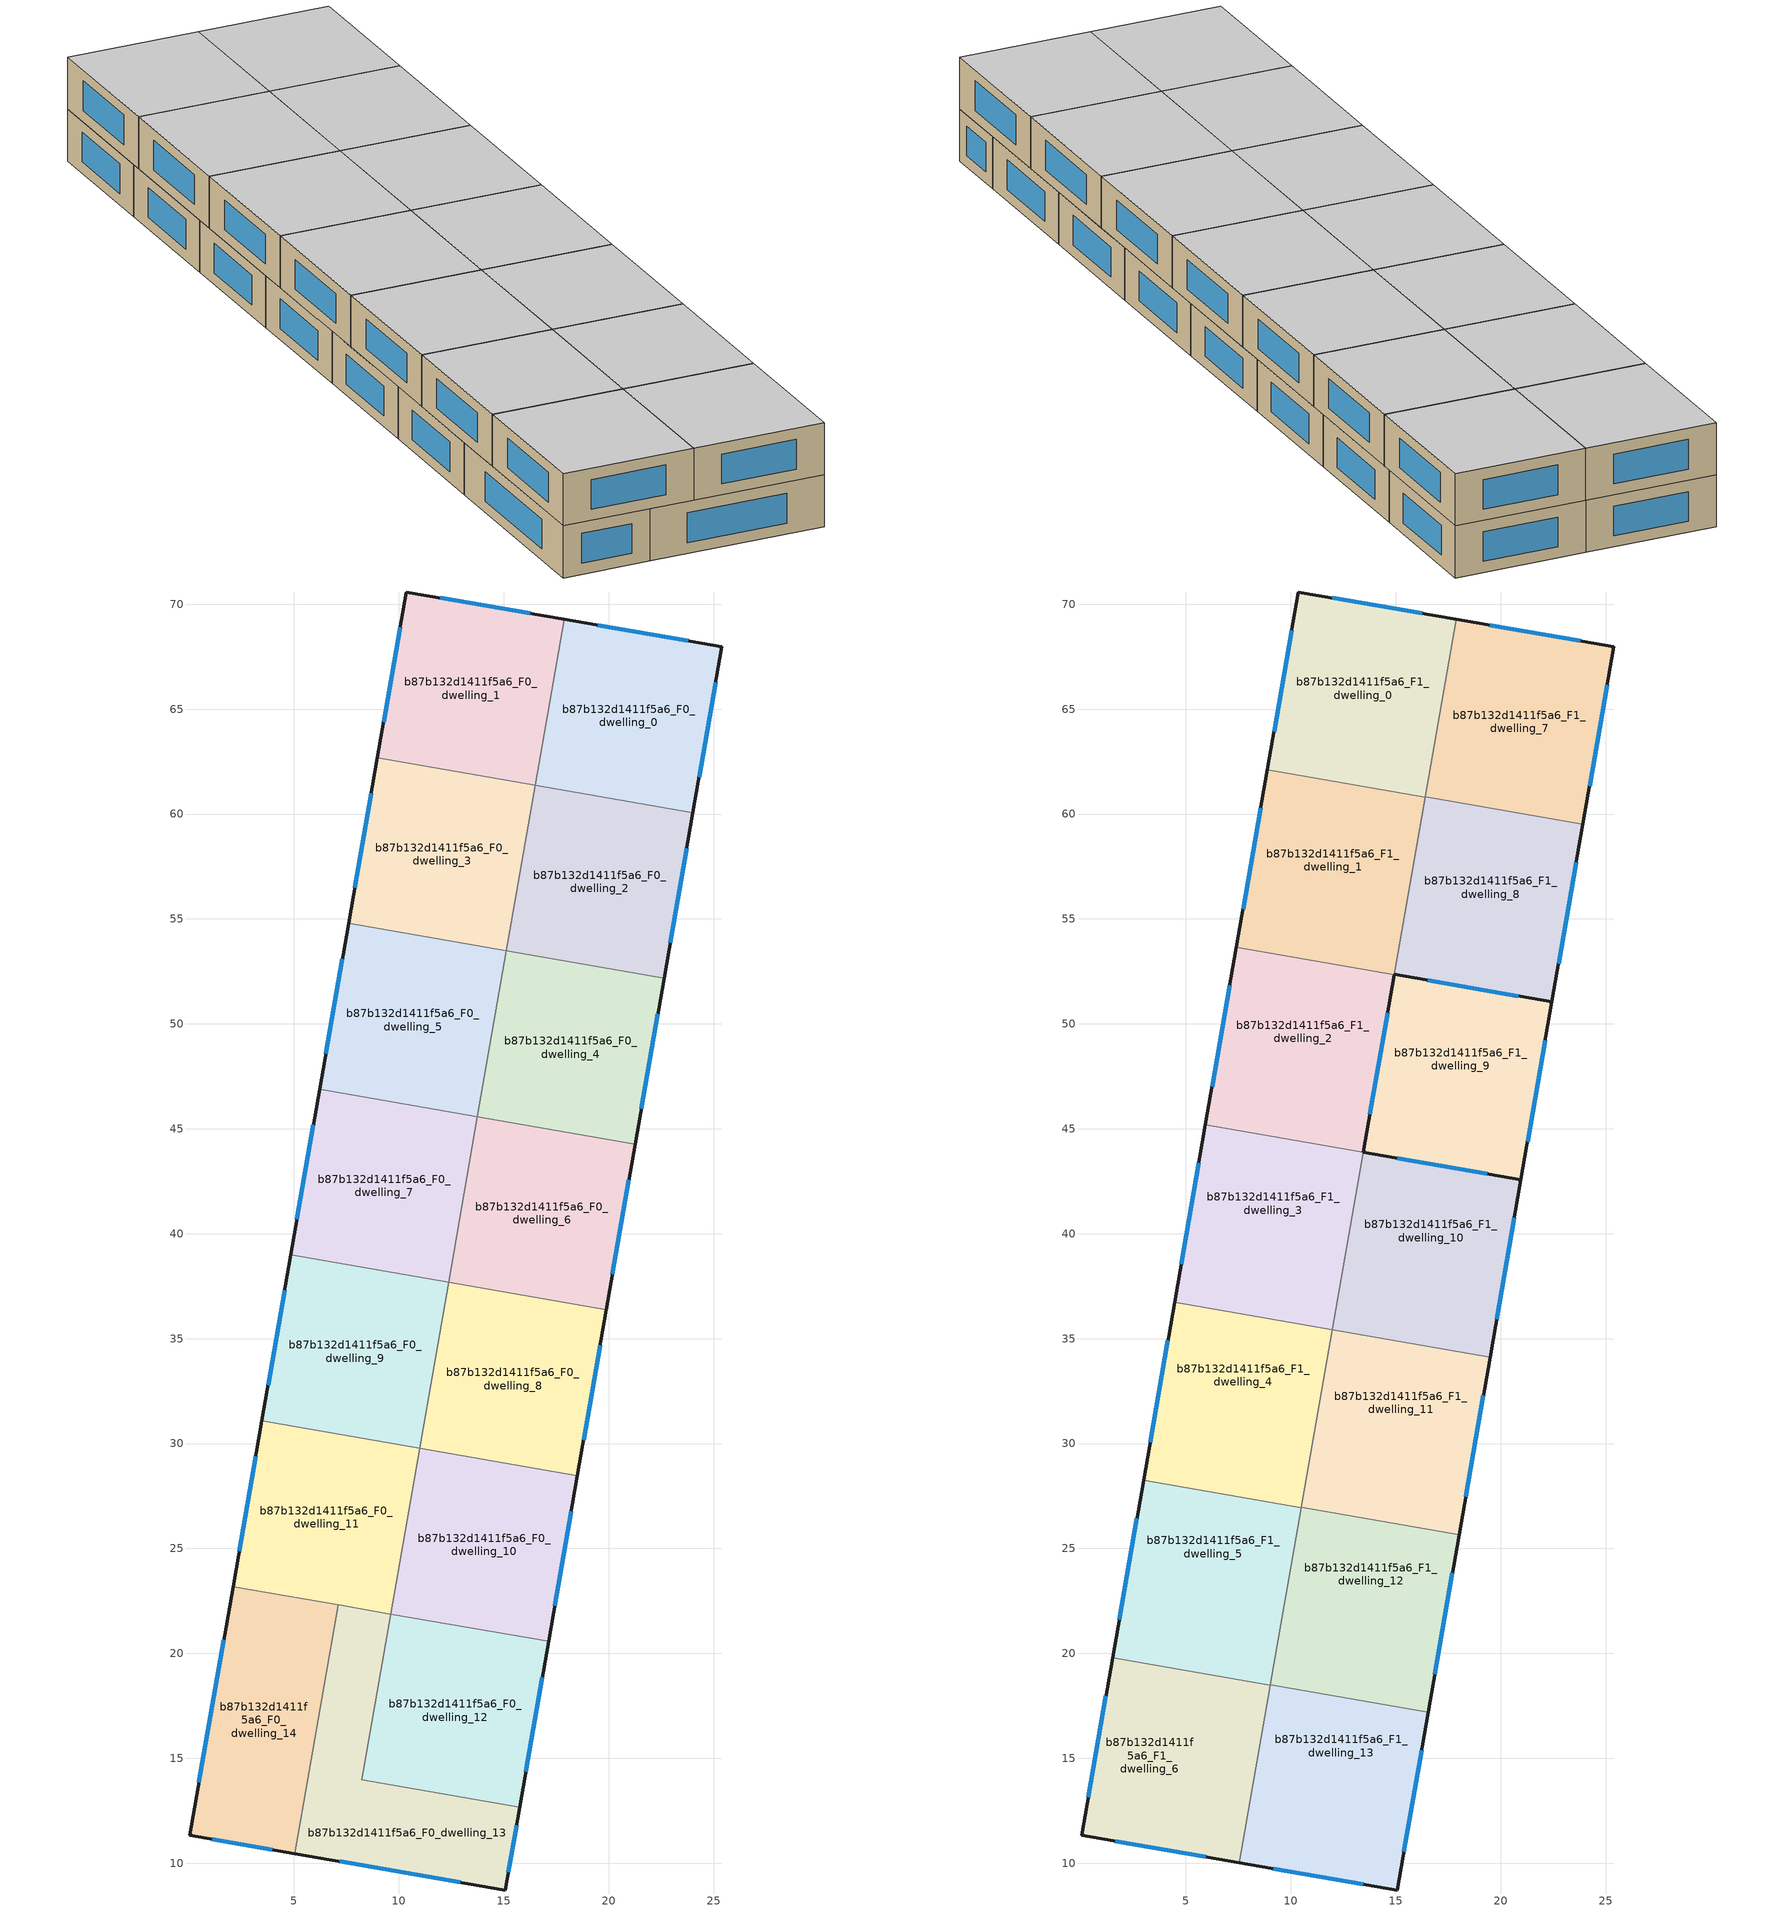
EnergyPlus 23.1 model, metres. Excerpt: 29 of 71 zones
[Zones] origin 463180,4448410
b87b132d1411f5a6_F0_dwelling_0
 floor ground (EU_floor_Construction): 25.39,67.98 24.01,60.07 16.5,61.38 17.88,69.28 z0
 wall outside (EU_wall_Construction): 24.01,60.07 25.39,67.98 17.88,69.28 z0:3
 wall to b87b132d1411f5a6_F0_dwelling_1 (EU_wall_Construction): 17.88,69.28 16.5,61.38 z0:3
 wall to b87b132d1411f5a6_F0_dwelling_2 (EU_wall_Construction): 16.5,61.38 24.01,60.07 z0:3
 window (EU_Window_Construction): 23.78,68.26 19.49,69 / 24.31,61.76 25.1,66.28 z0.64:2.36
 ceiling adiabatic (EU_roof_Construction): 24.01,60.07 25.39,67.98 17.88,69.28 16.5,61.38 z3
b87b132d1411f5a6_F0_dwelling_1
 floor ground (EU_floor_Construction): 17.88,69.28 16.5,61.38 8.98,62.69 10.35,70.58 z0
 wall outside (EU_wall_Construction): 17.88,69.28 10.35,70.58 8.98,62.69 z0:3
 wall to b87b132d1411f5a6_F0_dwelling_3 (EU_wall_Construction): 8.98,62.69 16.5,61.38 z0:3
 window (EU_Window_Construction): 16.27,69.56 11.97,70.3 / 10.06,68.89 9.27,64.38 z0.64:2.36
b87b132d1411f5a6_F0_dwelling_10
 floor ground (EU_floor_Construction): 18.51,28.47 17.13,20.57 9.61,21.88 10.99,29.78 z0
 wall outside (EU_wall_Construction): 17.13,20.57 18.51,28.47 z0:3
 wall to b87b132d1411f5a6_F0_dwelling_12 (EU_wall_Construction): 9.61,21.88 17.13,20.57 z0:3
 wall to b87b132d1411f5a6_F0_dwelling_11 (EU_wall_Construction): 10.99,29.78 9.61,21.88 z0:3
 wall to b87b132d1411f5a6_F0_dwelling_8 (EU_wall_Construction): 18.51,28.47 10.99,29.78 z0:3
 window (EU_Window_Construction): 17.43,22.26 18.21,26.77 z0.64:2.36
b87b132d1411f5a6_F0_dwelling_11
 floor ground (EU_floor_Construction): 10.99,29.78 9.61,21.88 2.09,23.19 3.47,31.09 z0
 wall outside (EU_wall_Construction): 3.47,31.09 2.09,23.19 z0:3
 wall to b87b132d1411f5a6_F0_dwelling_9 (EU_wall_Construction): 10.99,29.78 3.47,31.09 z0:3
 wall to b87b132d1411f5a6_F0_dwelling_14 (EU_wall_Construction): 2.09,23.19 7.11,22.31 z0:3
 wall to b87b132d1411f5a6_F0_dwelling_13 (EU_wall_Construction): 7.11,22.31 9.61,21.88 z0:3
 window (EU_Window_Construction): 3.18,29.39 2.39,24.88 z0.64:2.36
b87b132d1411f5a6_F0_dwelling_12
 floor ground (EU_floor_Construction): 17.13,20.57 15.75,12.67 8.24,13.97 9.61,21.88 z0
 wall outside (EU_wall_Construction): 15.75,12.67 17.13,20.57 z0:3
 wall to b87b132d1411f5a6_F0_dwelling_13 (EU_wall_Construction): 9.61,21.88 8.24,13.97 15.75,12.67 z0:3
 window (EU_Window_Construction): 16.05,14.36 16.84,18.87 z0.64:2.36
b87b132d1411f5a6_F0_dwelling_13
 floor ground (EU_floor_Construction): 9.61,21.88 8.24,13.97 15.75,12.67 15.07,8.72 5.04,10.46 7.1,22.31 z0
 wall outside (EU_wall_Construction): 5.04,10.46 15.07,8.72 15.75,12.67 z0:3
 wall to b87b132d1411f5a6_F0_dwelling_14 (EU_wall_Construction): 7.1,22.31 5.04,10.46 z0:3
 window (EU_Window_Construction): 15.21,9.57 15.61,11.82 / 7.19,10.09 12.92,9.09 z0.64:2.36
b87b132d1411f5a6_F0_dwelling_14
 floor ground (EU_floor_Construction): 7.1,22.31 5.04,10.46 0.03,11.33 2.09,23.19 z0
 wall outside (EU_wall_Construction): 2.09,23.19 0.03,11.33 5.04,10.46 z0:3
 window (EU_Window_Construction): 1.1,11.14 3.97,10.64 / 1.65,20.65 0.47,13.87 z0.64:2.36
b87b132d1411f5a6_F0_dwelling_2
 floor ground (EU_floor_Construction): 24.01,60.07 22.64,52.17 15.12,53.48 16.5,61.38 z0
 wall outside (EU_wall_Construction): 22.64,52.17 24.01,60.07 z0:3
 wall to b87b132d1411f5a6_F0_dwelling_4 (EU_wall_Construction): 15.12,53.48 22.64,52.17 z0:3
 wall to b87b132d1411f5a6_F0_dwelling_3 (EU_wall_Construction): 16.5,61.38 15.12,53.48 z0:3
 window (EU_Window_Construction): 22.93,53.86 23.72,58.38 z0.64:2.36
 ceiling adiabatic (EU_roof_Construction): 22.64,52.17 24.01,60.07 16.5,61.38 15.12,53.48 z3
b87b132d1411f5a6_F0_dwelling_3
 floor ground (EU_floor_Construction): 16.5,61.38 15.12,53.48 7.6,54.79 8.98,62.69 z0
 wall outside (EU_wall_Construction): 8.98,62.69 7.6,54.79 z0:3
 wall to b87b132d1411f5a6_F0_dwelling_5 (EU_wall_Construction): 7.6,54.79 15.12,53.48 z0:3
 window (EU_Window_Construction): 8.68,61 7.9,56.48 z0.64:2.36
 ceiling adiabatic (EU_roof_Construction): 15.12,53.48 16.5,61.38 8.98,62.69 7.6,54.79 z3
b87b132d1411f5a6_F0_dwelling_4
 floor ground (EU_floor_Construction): 22.64,52.17 21.26,44.27 13.74,45.58 15.12,53.48 z0
 wall outside (EU_wall_Construction): 21.26,44.27 22.64,52.17 z0:3
 wall to b87b132d1411f5a6_F0_dwelling_6 (EU_wall_Construction): 13.74,45.58 21.26,44.27 z0:3
 wall to b87b132d1411f5a6_F0_dwelling_5 (EU_wall_Construction): 15.12,53.48 13.74,45.58 z0:3
 window (EU_Window_Construction): 21.56,45.96 22.34,50.48 z0.64:2.36
b87b132d1411f5a6_F0_dwelling_5
 floor ground (EU_floor_Construction): 15.12,53.48 13.74,45.58 6.22,46.89 7.6,54.79 z0
 wall outside (EU_wall_Construction): 7.6,54.79 6.22,46.89 z0:3
 wall to b87b132d1411f5a6_F0_dwelling_7 (EU_wall_Construction): 6.22,46.89 13.74,45.58 z0:3
 window (EU_Window_Construction): 7.31,53.1 6.52,48.58 z0.64:2.36
b87b132d1411f5a6_F0_dwelling_6
 floor ground (EU_floor_Construction): 21.26,44.27 19.88,36.37 12.37,37.68 13.74,45.58 z0
 wall outside (EU_wall_Construction): 19.88,36.37 21.26,44.27 z0:3
 wall to b87b132d1411f5a6_F0_dwelling_8 (EU_wall_Construction): 12.37,37.68 19.88,36.37 z0:3
 wall to b87b132d1411f5a6_F0_dwelling_7 (EU_wall_Construction): 13.74,45.58 12.37,37.68 z0:3
 window (EU_Window_Construction): 20.18,38.06 20.97,42.58 z0.64:2.36
b87b132d1411f5a6_F0_dwelling_7
 floor ground (EU_floor_Construction): 13.74,45.58 12.37,37.68 4.85,38.99 6.22,46.89 z0
 wall outside (EU_wall_Construction): 6.22,46.89 4.85,38.99 z0:3
 wall to b87b132d1411f5a6_F0_dwelling_9 (EU_wall_Construction): 4.85,38.99 12.37,37.68 z0:3
 window (EU_Window_Construction): 5.93,45.2 5.14,40.68 z0.64:2.36
b87b132d1411f5a6_F0_dwelling_8
 floor ground (EU_floor_Construction): 19.88,36.37 18.51,28.47 10.99,29.78 12.37,37.68 z0
 wall outside (EU_wall_Construction): 18.51,28.47 19.88,36.37 z0:3
 wall to b87b132d1411f5a6_F0_dwelling_9 (EU_wall_Construction): 12.37,37.68 10.99,29.78 z0:3
 window (EU_Window_Construction): 18.8,30.16 19.59,34.67 z0.64:2.36
 ceiling adiabatic (EU_roof_Construction): 18.51,28.47 19.49,34.11 11.97,35.42 10.99,29.78 z3
b87b132d1411f5a6_F0_dwelling_9
 floor ground (EU_floor_Construction): 12.37,37.68 10.99,29.78 3.47,31.09 4.85,38.99 z0
 wall outside (EU_wall_Construction): 4.85,38.99 3.47,31.09 z0:3
 window (EU_Window_Construction): 4.55,37.29 3.77,32.78 z0.64:2.36
b87b132d1411f5a6_F1_dwelling_0
 floor to b87b132d1411f5a6_F0_dwelling_1 (EU_floor_Construction): 17.87,69.28 16.5,61.38 8.98,62.69 10.35,70.58 z3
 floor adiabatic (EU_floor_Construction): 16.5,61.38 16.4,60.81 8.88,62.12 8.98,62.69 z3
 wall outside (EU_wall_Construction): 17.87,69.28 10.35,70.58 8.88,62.12 z3:6
 wall to b87b132d1411f5a6_F1_dwelling_1 (EU_wall_Construction): 8.88,62.12 16.4,60.81 14.92,52.36 z3:6
 wall to b87b132d1411f5a6_F1_dwelling_8 (EU_wall_Construction): 14.92,52.36 16.4,60.82 z3:6
 wall to b87b132d1411f5a6_F1_dwelling_7 (EU_wall_Construction): 16.4,60.82 17.87,69.28 z3:6
 window (EU_Window_Construction): 10.04,68.77 9.2,63.93 / 16.26,69.56 11.96,70.3 z3.64:5.36
 ceiling to b87b132d1411f5a6_F2_dwelling_0 (EU_floor_Construction): 16.4,60.81 17.87,69.28 10.35,70.58 8.88,62.12 z6
b87b132d1411f5a6_F1_dwelling_1
 floor adiabatic (EU_floor_Construction): 16.4,60.81 15.12,53.48 7.6,54.79 8.88,62.12 z3
 floor to b87b132d1411f5a6_F0_dwelling_5 (EU_floor_Construction): 15.12,53.48 14.92,52.35 7.4,53.66 7.6,54.79 z3
 wall outside (EU_wall_Construction): 8.88,62.12 7.4,53.66 z3:6
 wall to b87b132d1411f5a6_F1_dwelling_2 (EU_wall_Construction): 7.4,53.66 14.92,52.35 z3:6
 window (EU_Window_Construction): 8.56,60.31 7.72,55.47 z3.64:5.36
 ceiling to b87b132d1411f5a6_F2_dwelling_1 (EU_floor_Construction): 14.92,52.35 16.4,60.81 8.88,62.12 7.4,53.66 z6
b87b132d1411f5a6_F1_dwelling_10
 floor to b87b132d1411f5a6_F0_dwelling_6 (EU_floor_Construction): 20.97,42.58 19.88,36.37 12.37,37.68 13.45,43.89 z3
 floor to b87b132d1411f5a6_F0_dwelling_8 (EU_floor_Construction): 19.88,36.37 19.49,34.11 11.97,35.42 12.37,37.68 z3
 wall outside (EU_wall_Construction): 19.49,34.11 20.97,42.58 13.45,43.89 z3:6
 wall to b87b132d1411f5a6_F1_dwelling_11 (EU_wall_Construction): 11.97,35.42 19.49,34.11 z3:6
 wall to b87b132d1411f5a6_F1_dwelling_9 (EU_wall_Construction): 13.45,43.89 11.97,35.42 z3:6
 window (EU_Window_Construction): 19.36,42.86 15.06,43.61 / 19.81,35.93 20.65,40.77 z3.64:5.36
 ceiling to b87b132d1411f5a6_F2_dwelling_10 (EU_floor_Construction): 19.49,34.11 20.97,42.58 13.45,43.89 11.97,35.42 z6
b87b132d1411f5a6_F1_dwelling_11
 floor adiabatic (EU_floor_Construction): 19.49,34.11 18.51,28.47 10.99,29.78 11.97,35.42 z3
 floor to b87b132d1411f5a6_F0_dwelling_10 (EU_floor_Construction): 18.51,28.47 18.02,25.65 10.5,26.96 10.99,29.78 z3
 wall outside (EU_wall_Construction): 18.02,25.65 19.49,34.11 z3:6
 wall to b87b132d1411f5a6_F1_dwelling_12 (EU_wall_Construction): 10.5,26.96 18.02,25.65 z3:6
 wall to b87b132d1411f5a6_F1_dwelling_4 (EU_wall_Construction): 11.97,35.41 10.5,26.96 z3:6
 window (EU_Window_Construction): 18.33,27.46 19.18,32.3 z3.64:5.36
 ceiling to b87b132d1411f5a6_F2_dwelling_11 (EU_floor_Construction): 18.02,25.65 19.49,34.11 11.97,35.42 10.5,26.96 z6
b87b132d1411f5a6_F1_dwelling_12
 floor to b87b132d1411f5a6_F0_dwelling_10 (EU_floor_Construction): 18.02,25.65 17.13,20.57 9.61,21.88 10.5,26.96 z3
 floor to b87b132d1411f5a6_F0_dwelling_12 (EU_floor_Construction): 17.13,20.57 16.54,17.18 9.02,18.49 9.61,21.88 z3
 wall outside (EU_wall_Construction): 16.54,17.18 18.02,25.65 z3:6
 wall to b87b132d1411f5a6_F1_dwelling_13 (EU_wall_Construction): 9.02,18.49 16.54,17.18 z3:6
 wall to b87b132d1411f5a6_F1_dwelling_5 (EU_wall_Construction): 10.5,26.95 9.02,18.49 z3:6
 window (EU_Window_Construction): 16.86,19 17.7,23.84 z3.64:5.36
 ceiling to b87b132d1411f5a6_F2_dwelling_12 (EU_floor_Construction): 16.54,17.18 18.02,25.65 10.5,26.96 9.02,18.49 z6
b87b132d1411f5a6_F1_dwelling_13
 floor to b87b132d1411f5a6_F0_dwelling_12 (EU_floor_Construction): 16.54,17.18 15.75,12.67 8.24,13.97 9.02,18.49 z3
 floor to b87b132d1411f5a6_F0_dwelling_13 (EU_floor_Construction): 15.75,12.67 15.07,8.72 7.55,10.03 8.24,13.97 z3
 wall outside (EU_wall_Construction): 7.55,10.03 15.07,8.72 16.54,17.18 z3:6
 wall to b87b132d1411f5a6_F1_dwelling_6 (EU_wall_Construction): 9.02,18.48 7.55,10.03 z3:6
 window (EU_Window_Construction): 15.38,10.54 16.23,15.37 / 9.16,9.75 13.46,9 z3.64:5.36
 ceiling to b87b132d1411f5a6_F2_dwelling_13 (EU_floor_Construction): 15.07,8.72 16.54,17.18 9.02,18.49 7.55,10.03 z6
b87b132d1411f5a6_F1_dwelling_2
 floor to b87b132d1411f5a6_F0_dwelling_5 (EU_floor_Construction): 14.92,52.35 13.74,45.58 6.22,46.89 7.4,53.66 z3
 floor to b87b132d1411f5a6_F0_dwelling_7 (EU_floor_Construction): 13.74,45.58 13.45,43.88 5.93,45.19 6.22,46.89 z3
 wall outside (EU_wall_Construction): 7.4,53.66 5.93,45.19 / 13.45,43.89 14.92,52.35 z3:6
 wall to b87b132d1411f5a6_F1_dwelling_3 (EU_wall_Construction): 5.93,45.19 13.45,43.88 z3:6
 window (EU_Window_Construction): 7.09,51.84 6.24,47 / 13.76,45.7 14.61,50.53 z3.64:5.36
 ceiling to b87b132d1411f5a6_F2_dwelling_2 (EU_floor_Construction): 13.45,43.88 14.92,52.35 7.4,53.66 5.93,45.19 z6
b87b132d1411f5a6_F1_dwelling_3
 floor to b87b132d1411f5a6_F0_dwelling_7 (EU_floor_Construction): 13.45,43.88 12.37,37.68 4.85,38.99 5.93,45.19 z3
 floor to b87b132d1411f5a6_F0_dwelling_9 (EU_floor_Construction): 12.37,37.68 11.97,35.42 4.45,36.72 4.85,38.99 z3
 wall outside (EU_wall_Construction): 5.93,45.19 4.45,36.72 z3:6
 wall to b87b132d1411f5a6_F1_dwelling_4 (EU_wall_Construction): 4.45,36.72 11.97,35.42 z3:6
 wall to b87b132d1411f5a6_F1_dwelling_9 (EU_wall_Construction): 11.97,35.42 13.45,43.88 z3:6
 window (EU_Window_Construction): 5.61,43.38 4.77,38.54 z3.64:5.36
 ceiling to b87b132d1411f5a6_F2_dwelling_3 (EU_floor_Construction): 11.97,35.42 13.45,43.88 5.93,45.19 4.45,36.72 z6
b87b132d1411f5a6_F1_dwelling_4
 floor to b87b132d1411f5a6_F0_dwelling_9 (EU_floor_Construction): 11.97,35.42 10.99,29.78 3.47,31.09 4.45,36.72 z3
 floor to b87b132d1411f5a6_F0_dwelling_11 (EU_floor_Construction): 10.99,29.78 10.5,26.95 2.98,28.26 3.47,31.09 z3
 wall outside (EU_wall_Construction): 4.45,36.72 2.98,28.26 z3:6
 wall to b87b132d1411f5a6_F1_dwelling_5 (EU_wall_Construction): 2.98,28.26 10.5,26.95 z3:6
 window (EU_Window_Construction): 4.14,34.91 3.29,30.07 z3.64:5.36
 ceiling to b87b132d1411f5a6_F2_dwelling_4 (EU_floor_Construction): 10.5,26.95 11.97,35.42 4.45,36.72 2.98,28.26 z6
b87b132d1411f5a6_F1_dwelling_5
 floor to b87b132d1411f5a6_F0_dwelling_11 (EU_floor_Construction): 10.5,26.95 9.61,21.88 2.09,23.19 2.98,28.26 z3
 floor to b87b132d1411f5a6_F0_dwelling_13 (EU_floor_Construction): 9.61,21.88 9.02,18.49 6.51,18.92 7.1,22.31 z3
 floor to b87b132d1411f5a6_F0_dwelling_14 (EU_floor_Construction): 7.1,22.31 6.51,18.92 1.5,19.79 2.09,23.19 z3
 wall outside (EU_wall_Construction): 2.98,28.26 1.5,19.79 z3:6
 wall to b87b132d1411f5a6_F1_dwelling_6 (EU_wall_Construction): 1.5,19.79 9.02,18.49 z3:6
 window (EU_Window_Construction): 2.66,26.45 1.82,21.61 z3.64:5.36
 ceiling to b87b132d1411f5a6_F2_dwelling_5 (EU_floor_Construction): 9.02,18.49 10.5,26.95 2.98,28.26 1.5,19.79 z6
b87b132d1411f5a6_F1_dwelling_6
 floor to b87b132d1411f5a6_F0_dwelling_13 (EU_floor_Construction): 9.02,18.49 7.55,10.03 5.04,10.46 6.51,18.92 z3
 floor to b87b132d1411f5a6_F0_dwelling_14 (EU_floor_Construction): 6.51,18.92 5.04,10.46 0.03,11.33 1.5,19.79 z3
 wall outside (EU_wall_Construction): 1.5,19.79 0.03,11.33 7.55,10.03 z3:6
 window (EU_Window_Construction): 1.64,11.05 5.94,10.3 / 1.19,17.98 0.34,13.14 z3.64:5.36
 ceiling to b87b132d1411f5a6_F2_dwelling_6 (EU_floor_Construction): 7.55,10.03 9.02,18.49 1.5,19.79 0.03,11.33 z6
b87b132d1411f5a6_F1_dwelling_7
 floor adiabatic (EU_floor_Construction): 25.39,67.98 23.92,59.51 16.4,60.82 17.87,69.28 z3
 wall outside (EU_wall_Construction): 23.92,59.51 25.39,67.98 17.87,69.28 z3:6
 wall to b87b132d1411f5a6_F1_dwelling_8 (EU_wall_Construction): 16.4,60.82 23.92,59.51 z3:6
 window (EU_Window_Construction): 23.78,68.26 19.48,69 / 24.23,61.32 25.08,66.17 z3.64:5.36
 ceiling to b87b132d1411f5a6_F2_dwelling_7 (EU_floor_Construction): 23.92,59.51 25.39,67.98 17.87,69.28 16.4,60.82 z6
b87b132d1411f5a6_F1_dwelling_8
 floor to b87b132d1411f5a6_F0_dwelling_4 (EU_floor_Construction): 22.64,52.17 22.44,51.04 14.92,52.35 15.12,53.48 z3
 floor adiabatic (EU_floor_Construction): 23.92,59.51 22.64,52.17 15.12,53.48 16.4,60.82 z3
 wall outside (EU_wall_Construction): 14.92,52.36 22.44,51.04 23.92,59.51 z3:6
 window (EU_Window_Construction): 22.76,52.86 23.6,57.7 / 16.53,52.07 20.83,51.33 z3.64:5.36
 ceiling to b87b132d1411f5a6_F2_dwelling_8 (EU_floor_Construction): 22.44,51.04 23.92,59.51 16.4,60.82 14.92,52.36 z6
b87b132d1411f5a6_F1_dwelling_9
 floor to b87b132d1411f5a6_F0_dwelling_4 (EU_floor_Construction): 22.44,51.04 21.26,44.27 13.74,45.58 14.92,52.35 z3
 floor to b87b132d1411f5a6_F0_dwelling_6 (EU_floor_Construction): 21.26,44.27 20.97,42.58 13.45,43.89 13.74,45.58 z3
 wall outside (EU_wall_Construction): 14.92,52.35 13.45,43.89 20.97,42.58 22.44,51.04 14.92,52.36 z3:6
 window (EU_Window_Construction): 15.06,43.61 19.36,42.86 / 21.28,44.39 22.13,49.23 / 20.83,51.33 16.53,52.07 / 14.61,50.53 13.76,45.7 z3.64:5.36
 ceiling to b87b132d1411f5a6_F2_dwelling_9 (EU_floor_Construction): 20.97,42.58 22.44,51.04 14.92,52.35 13.45,43.89 z6
[Building]
EU S2 Campaign: North Axis=0; Terrain=City; Solar Distribution=FullExterior
[Site:Location]
Yerevan-Zvartnots.Intl.AP: Latitude=40.15; Longitude=44.383; Time Zone=4; Elevation=854
[SizingPeriod:WeatherFileDays]
AnnualSizingPeriod: Begin Month=1; Begin Day of Month=1; End Month=12; End Day of Month=31; Day of Week for Start Day=Monday; Use Weather File Daylight Saving Period=No; Use Weather File Rain and Snow Indicators=No
[MATERIAL]
EU_InternalMass_Material: Roughness=MediumRough; Thickness=0.1; Conductivity=1; Density=1800; Specific Heat=900; Thermal Absorptance=0.9; Solar Absorptance=0.7; Visible Absorptance=0.7
[MATERIAL:NOMASS] Roughness=MediumRough; Thermal Absorptance=0.9; Solar Absorptance=0.7; Visible Absorptance=0.7
Name | Thermal Resistance
EU_wall_NoMass | 1.05043
EU_roof_NoMass | 1.45357
EU_floor_NoMass | 0.478065
[WINDOWMATERIAL:SIMPLEGLAZINGSYSTEM]
EU_Window_SimpleGlazing: UFactor=2.5566; Solar Heat Gain Coefficient=0.75; Visible Transmittance=0.75
[CONSTRUCTION]
EU_wall_Construction: EU_wall_NoMass
EU_roof_Construction: EU_roof_NoMass
EU_floor_Construction: EU_floor_NoMass
EU_Window_Construction: EU_Window_SimpleGlazing
EU_InternalMass_Construction: EU_InternalMass_Material
[ZONE] Type=1; Multiplier=1; Ceiling Height=autocalculate; Floor Area=autocalculate; Part of Total Floor Area=Yes
Name | Volume
b87b132d1411f5a6_F0_dwelling_0 | 183.59
b87b132d1411f5a6_F1_dwelling_0 | 196.709
b87b132d1411f5a6_F0_dwelling_1 | 183.586
b87b132d1411f5a6_F1_dwelling_1 | 196.729
b87b132d1411f5a6_F0_dwelling_10 | 183.575
b87b132d1411f5a6_F1_dwelling_10 | 196.697
b87b132d1411f5a6_F0_dwelling_11 | 183.598
b87b132d1411f5a6_F1_dwelling_11 | 196.687
b87b132d1411f5a6_F0_dwelling_12; b87b132d1411f5a6_F0_dwelling_3; b87b132d1411f5a6_F0_dwelling_5 | 183.611
b87b132d1411f5a6_F1_dwelling_12; b87b132d1411f5a6_F1_dwelling_8 | 196.691
b87b132d1411f5a6_F0_dwelling_13 | 183.592
b87b132d1411f5a6_F1_dwelling_13 | 196.699
b87b132d1411f5a6_F0_dwelling_14 | 183.618
b87b132d1411f5a6_F0_dwelling_2 | 183.587
b87b132d1411f5a6_F1_dwelling_2; b87b132d1411f5a6_F1_dwelling_4; b87b132d1411f5a6_F1_dwelling_5 | 196.716
b87b132d1411f5a6_F1_dwelling_3 | 196.739
b87b132d1411f5a6_F0_dwelling_4; b87b132d1411f5a6_F0_dwelling_8 | 183.597
b87b132d1411f5a6_F0_dwelling_6; b87b132d1411f5a6_F0_dwelling_7 | 183.61
b87b132d1411f5a6_F1_dwelling_6 | 196.701
b87b132d1411f5a6_F1_dwelling_7 | 196.698
b87b132d1411f5a6_F0_dwelling_9 | 183.621
b87b132d1411f5a6_F1_dwelling_9 | 196.708
[INTERNALMASS] Construction=EU_InternalMass_Construction
Name | Zone or ZoneList | Surface Area
b87b132d1411f5a6_F0_dwelling_0_EU_InternalMass | b87b132d1411f5a6_F0_dwelling_0 | 61.1951
b87b132d1411f5a6_F0_dwelling_1_EU_InternalMass | b87b132d1411f5a6_F0_dwelling_1 | 61.1963
b87b132d1411f5a6_F0_dwelling_2_EU_InternalMass | b87b132d1411f5a6_F0_dwelling_2 | 61.1973
b87b132d1411f5a6_F0_dwelling_3_EU_InternalMass | b87b132d1411f5a6_F0_dwelling_3 | 61.2059
b87b132d1411f5a6_F0_dwelling_4_EU_InternalMass | b87b132d1411f5a6_F0_dwelling_4 | 61.1986
b87b132d1411f5a6_F0_dwelling_5_EU_InternalMass | b87b132d1411f5a6_F0_dwelling_5 | 61.2059
b87b132d1411f5a6_F0_dwelling_6_EU_InternalMass | b87b132d1411f5a6_F0_dwelling_6 | 61.2013
b87b132d1411f5a6_F0_dwelling_7_EU_InternalMass | b87b132d1411f5a6_F0_dwelling_7 | 61.202
b87b132d1411f5a6_F0_dwelling_8_EU_InternalMass | b87b132d1411f5a6_F0_dwelling_8 | 61.2006
b87b132d1411f5a6_F0_dwelling_9_EU_InternalMass | b87b132d1411f5a6_F0_dwelling_9 | 61.2053
b87b132d1411f5a6_F0_dwelling_10_EU_InternalMass | b87b132d1411f5a6_F0_dwelling_10 | 61.1915
b87b132d1411f5a6_F0_dwelling_11_EU_InternalMass | b87b132d1411f5a6_F0_dwelling_11 | 61.1994
b87b132d1411f5a6_F0_dwelling_12_EU_InternalMass | b87b132d1411f5a6_F0_dwelling_12 | 61.2013
b87b132d1411f5a6_F0_dwelling_13_EU_InternalMass | b87b132d1411f5a6_F0_dwelling_13 | 61.1975
b87b132d1411f5a6_F0_dwelling_14_EU_InternalMass | b87b132d1411f5a6_F0_dwelling_14 | 61.2074
b87b132d1411f5a6_F1_dwelling_0_EU_InternalMass | b87b132d1411f5a6_F1_dwelling_0 | 65.5713
b87b132d1411f5a6_F1_dwelling_1_EU_InternalMass | b87b132d1411f5a6_F1_dwelling_1 | 65.5761
b87b132d1411f5a6_F1_dwelling_2_EU_InternalMass | b87b132d1411f5a6_F1_dwelling_2 | 65.5721
b87b132d1411f5a6_F1_dwelling_3_EU_InternalMass | b87b132d1411f5a6_F1_dwelling_3 | 65.5796
b87b132d1411f5a6_F1_dwelling_4_EU_InternalMass | b87b132d1411f5a6_F1_dwelling_4 | 65.5721
b87b132d1411f5a6_F1_dwelling_5_EU_InternalMass | b87b132d1411f5a6_F1_dwelling_5 | 65.5721
b87b132d1411f5a6_F1_dwelling_6_EU_InternalMass | b87b132d1411f5a6_F1_dwelling_6 | 65.5672
b87b132d1411f5a6_F1_dwelling_7_EU_InternalMass | b87b132d1411f5a6_F1_dwelling_7 | 65.5662
b87b132d1411f5a6_F1_dwelling_8_EU_InternalMass | b87b132d1411f5a6_F1_dwelling_8 | 65.5637
b87b132d1411f5a6_F1_dwelling_9_EU_InternalMass | b87b132d1411f5a6_F1_dwelling_9 | 65.5736
b87b132d1411f5a6_F1_dwelling_10_EU_InternalMass | b87b132d1411f5a6_F1_dwelling_10 | 65.5667
b87b132d1411f5a6_F1_dwelling_11_EU_InternalMass | b87b132d1411f5a6_F1_dwelling_11 | 65.5637
b87b132d1411f5a6_F1_dwelling_12_EU_InternalMass | b87b132d1411f5a6_F1_dwelling_12 | 65.5637
b87b132d1411f5a6_F1_dwelling_13_EU_InternalMass | b87b132d1411f5a6_F1_dwelling_13 | 65.5662
[OTHEREQUIPMENT] Fuel Type=Electricity; Design Level Calculation Method=Watts/Area; Power per Zone Floor Area=1; Fraction Latent=0; Fraction Radiant=0; Fraction Lost=0; Carbon Dioxide Generation Rate=0; EndUse Subcategory=EU_Step8_InternalGains
Name | Zone or ZoneList or Space or SpaceList | Schedule
EU_Step8_InternalGain_b87b132d1411f5a6_F0_dwelling_0_f000 | b87b132d1411f5a6_F0_dwelling_0 | EU_Step8_GainSchedule_b87b132d1411f5a6_F0_dwelling_0_f000
EU_Step8_InternalGain_b87b132d1411f5a6_F0_dwelling_1_f000 | b87b132d1411f5a6_F0_dwelling_1 | EU_Step8_GainSchedule_b87b132d1411f5a6_F0_dwelling_1_f000
EU_Step8_InternalGain_b87b132d1411f5a6_F0_dwelling_2_f000 | b87b132d1411f5a6_F0_dwelling_2 | EU_Step8_GainSchedule_b87b132d1411f5a6_F0_dwelling_2_f000
EU_Step8_InternalGain_b87b132d1411f5a6_F0_dwelling_3_f000 | b87b132d1411f5a6_F0_dwelling_3 | EU_Step8_GainSchedule_b87b132d1411f5a6_F0_dwelling_3_f000
EU_Step8_InternalGain_b87b132d1411f5a6_F0_dwelling_4_f000 | b87b132d1411f5a6_F0_dwelling_4 | EU_Step8_GainSchedule_b87b132d1411f5a6_F0_dwelling_4_f000
EU_Step8_InternalGain_b87b132d1411f5a6_F0_dwelling_5_f000 | b87b132d1411f5a6_F0_dwelling_5 | EU_Step8_GainSchedule_b87b132d1411f5a6_F0_dwelling_5_f000
EU_Step8_InternalGain_b87b132d1411f5a6_F0_dwelling_6_f000 | b87b132d1411f5a6_F0_dwelling_6 | EU_Step8_GainSchedule_b87b132d1411f5a6_F0_dwelling_6_f000
EU_Step8_InternalGain_b87b132d1411f5a6_F0_dwelling_7_f000 | b87b132d1411f5a6_F0_dwelling_7 | EU_Step8_GainSchedule_b87b132d1411f5a6_F0_dwelling_7_f000
EU_Step8_InternalGain_b87b132d1411f5a6_F0_dwelling_8_f000 | b87b132d1411f5a6_F0_dwelling_8 | EU_Step8_GainSchedule_b87b132d1411f5a6_F0_dwelling_8_f000
EU_Step8_InternalGain_b87b132d1411f5a6_F0_dwelling_9_f000 | b87b132d1411f5a6_F0_dwelling_9 | EU_Step8_GainSchedule_b87b132d1411f5a6_F0_dwelling_9_f000
EU_Step8_InternalGain_b87b132d1411f5a6_F0_dwelling_10_f000 | b87b132d1411f5a6_F0_dwelling_10 | EU_Step8_GainSchedule_b87b132d1411f5a6_F0_dwelling_10_f000
EU_Step8_InternalGain_b87b132d1411f5a6_F0_dwelling_11_f000 | b87b132d1411f5a6_F0_dwelling_11 | EU_Step8_GainSchedule_b87b132d1411f5a6_F0_dwelling_11_f000
EU_Step8_InternalGain_b87b132d1411f5a6_F0_dwelling_12_f000 | b87b132d1411f5a6_F0_dwelling_12 | EU_Step8_GainSchedule_b87b132d1411f5a6_F0_dwelling_12_f000
EU_Step8_InternalGain_b87b132d1411f5a6_F0_dwelling_13_f000 | b87b132d1411f5a6_F0_dwelling_13 | EU_Step8_GainSchedule_b87b132d1411f5a6_F0_dwelling_13_f000
EU_Step8_InternalGain_b87b132d1411f5a6_F0_dwelling_14_f000 | b87b132d1411f5a6_F0_dwelling_14 | EU_Step8_GainSchedule_b87b132d1411f5a6_F0_dwelling_14_f000
EU_Step8_InternalGain_b87b132d1411f5a6_F1_dwelling_0_f000 | b87b132d1411f5a6_F1_dwelling_0 | EU_Step8_GainSchedule_b87b132d1411f5a6_F1_dwelling_0_f000
EU_Step8_InternalGain_b87b132d1411f5a6_F1_dwelling_1_f000 | b87b132d1411f5a6_F1_dwelling_1 | EU_Step8_GainSchedule_b87b132d1411f5a6_F1_dwelling_1_f000
EU_Step8_InternalGain_b87b132d1411f5a6_F1_dwelling_2_f000 | b87b132d1411f5a6_F1_dwelling_2 | EU_Step8_GainSchedule_b87b132d1411f5a6_F1_dwelling_2_f000
EU_Step8_InternalGain_b87b132d1411f5a6_F1_dwelling_3_f000 | b87b132d1411f5a6_F1_dwelling_3 | EU_Step8_GainSchedule_b87b132d1411f5a6_F1_dwelling_3_f000
EU_Step8_InternalGain_b87b132d1411f5a6_F1_dwelling_4_f000 | b87b132d1411f5a6_F1_dwelling_4 | EU_Step8_GainSchedule_b87b132d1411f5a6_F1_dwelling_4_f000
EU_Step8_InternalGain_b87b132d1411f5a6_F1_dwelling_5_f000 | b87b132d1411f5a6_F1_dwelling_5 | EU_Step8_GainSchedule_b87b132d1411f5a6_F1_dwelling_5_f000
EU_Step8_InternalGain_b87b132d1411f5a6_F1_dwelling_6_f000 | b87b132d1411f5a6_F1_dwelling_6 | EU_Step8_GainSchedule_b87b132d1411f5a6_F1_dwelling_6_f000
EU_Step8_InternalGain_b87b132d1411f5a6_F1_dwelling_7_f000 | b87b132d1411f5a6_F1_dwelling_7 | EU_Step8_GainSchedule_b87b132d1411f5a6_F1_dwelling_7_f000
EU_Step8_InternalGain_b87b132d1411f5a6_F1_dwelling_8_f000 | b87b132d1411f5a6_F1_dwelling_8 | EU_Step8_GainSchedule_b87b132d1411f5a6_F1_dwelling_8_f000
EU_Step8_InternalGain_b87b132d1411f5a6_F1_dwelling_9_f000 | b87b132d1411f5a6_F1_dwelling_9 | EU_Step8_GainSchedule_b87b132d1411f5a6_F1_dwelling_9_f000
EU_Step8_InternalGain_b87b132d1411f5a6_F1_dwelling_10_f000 | b87b132d1411f5a6_F1_dwelling_10 | EU_Step8_GainSchedule_b87b132d1411f5a6_F1_dwelling_10_f000
EU_Step8_InternalGain_b87b132d1411f5a6_F1_dwelling_11_f000 | b87b132d1411f5a6_F1_dwelling_11 | EU_Step8_GainSchedule_b87b132d1411f5a6_F1_dwelling_11_f000
EU_Step8_InternalGain_b87b132d1411f5a6_F1_dwelling_12_f000 | b87b132d1411f5a6_F1_dwelling_12 | EU_Step8_GainSchedule_b87b132d1411f5a6_F1_dwelling_12_f000
EU_Step8_InternalGain_b87b132d1411f5a6_F1_dwelling_13_f000 | b87b132d1411f5a6_F1_dwelling_13 | EU_Step8_GainSchedule_b87b132d1411f5a6_F1_dwelling_13_f000
[ZONEVENTILATION:DESIGNFLOWRATE] Schedule=EU_AlwaysOn; Design Flow Rate Calculation Method=AirChanges/Hour; Air Changes per Hour=0.557805; Ventilation Type=Natural; Fan Pressure Rise=0; Fan Total Efficiency=1; Constant Term Coefficient=1; Temperature Term Coefficient=0; Velocity Term Coefficient=0; Velocity Squared Term Coefficient=0; Minimum Indoor Temperature=-100; Maximum Indoor Temperature=100; Delta Temperature=-100; Minimum Outdoor Temperature=-100; Maximum Outdoor Temperature=100; Maximum Wind Speed=40
Name | Zone or ZoneList or Space or SpaceList
EU_ConstantAir_b87b132d1411f5a6_F0_dwelling_0 | b87b132d1411f5a6_F0_dwelling_0
EU_ConstantAir_b87b132d1411f5a6_F0_dwelling_1 | b87b132d1411f5a6_F0_dwelling_1
EU_ConstantAir_b87b132d1411f5a6_F0_dwelling_2 | b87b132d1411f5a6_F0_dwelling_2
EU_ConstantAir_b87b132d1411f5a6_F0_dwelling_3 | b87b132d1411f5a6_F0_dwelling_3
EU_ConstantAir_b87b132d1411f5a6_F0_dwelling_4 | b87b132d1411f5a6_F0_dwelling_4
EU_ConstantAir_b87b132d1411f5a6_F0_dwelling_5 | b87b132d1411f5a6_F0_dwelling_5
EU_ConstantAir_b87b132d1411f5a6_F0_dwelling_6 | b87b132d1411f5a6_F0_dwelling_6
EU_ConstantAir_b87b132d1411f5a6_F0_dwelling_7 | b87b132d1411f5a6_F0_dwelling_7
EU_ConstantAir_b87b132d1411f5a6_F0_dwelling_8 | b87b132d1411f5a6_F0_dwelling_8
EU_ConstantAir_b87b132d1411f5a6_F0_dwelling_9 | b87b132d1411f5a6_F0_dwelling_9
EU_ConstantAir_b87b132d1411f5a6_F0_dwelling_10 | b87b132d1411f5a6_F0_dwelling_10
EU_ConstantAir_b87b132d1411f5a6_F0_dwelling_11 | b87b132d1411f5a6_F0_dwelling_11
EU_ConstantAir_b87b132d1411f5a6_F0_dwelling_12 | b87b132d1411f5a6_F0_dwelling_12
EU_ConstantAir_b87b132d1411f5a6_F0_dwelling_13 | b87b132d1411f5a6_F0_dwelling_13
EU_ConstantAir_b87b132d1411f5a6_F0_dwelling_14 | b87b132d1411f5a6_F0_dwelling_14
EU_ConstantAir_b87b132d1411f5a6_F1_dwelling_0 | b87b132d1411f5a6_F1_dwelling_0
EU_ConstantAir_b87b132d1411f5a6_F1_dwelling_1 | b87b132d1411f5a6_F1_dwelling_1
EU_ConstantAir_b87b132d1411f5a6_F1_dwelling_2 | b87b132d1411f5a6_F1_dwelling_2
EU_ConstantAir_b87b132d1411f5a6_F1_dwelling_3 | b87b132d1411f5a6_F1_dwelling_3
EU_ConstantAir_b87b132d1411f5a6_F1_dwelling_4 | b87b132d1411f5a6_F1_dwelling_4
EU_ConstantAir_b87b132d1411f5a6_F1_dwelling_5 | b87b132d1411f5a6_F1_dwelling_5
EU_ConstantAir_b87b132d1411f5a6_F1_dwelling_6 | b87b132d1411f5a6_F1_dwelling_6
EU_ConstantAir_b87b132d1411f5a6_F1_dwelling_7 | b87b132d1411f5a6_F1_dwelling_7
EU_ConstantAir_b87b132d1411f5a6_F1_dwelling_8 | b87b132d1411f5a6_F1_dwelling_8
EU_ConstantAir_b87b132d1411f5a6_F1_dwelling_9 | b87b132d1411f5a6_F1_dwelling_9
EU_ConstantAir_b87b132d1411f5a6_F1_dwelling_10 | b87b132d1411f5a6_F1_dwelling_10
EU_ConstantAir_b87b132d1411f5a6_F1_dwelling_11 | b87b132d1411f5a6_F1_dwelling_11
EU_ConstantAir_b87b132d1411f5a6_F1_dwelling_12 | b87b132d1411f5a6_F1_dwelling_12
EU_ConstantAir_b87b132d1411f5a6_F1_dwelling_13 | b87b132d1411f5a6_F1_dwelling_13
[HVACTEMPLATE:THERMOSTAT] Constant Heating Setpoint=20; Constant Cooling Setpoint=50
EU_HeatOnly_b87b132d1411f5a6_F0_dwelling_0; EU_HeatOnly_b87b132d1411f5a6_F0_dwelling_1; EU_HeatOnly_b87b132d1411f5a6_F0_dwelling_2; EU_HeatOnly_b87b132d1411f5a6_F0_dwelling_3; EU_HeatOnly_b87b132d1411f5a6_F0_dwelling_4; EU_HeatOnly_b87b132d1411f5a6_F0_dwelling_5; EU_HeatOnly_b87b132d1411f5a6_F0_dwelling_6; EU_HeatOnly_b87b132d1411f5a6_F0_dwelling_7; EU_HeatOnly_b87b132d1411f5a6_F0_dwelling_8; EU_HeatOnly_b87b132d1411f5a6_F0_dwelling_9; EU_HeatOnly_b87b132d1411f5a6_F0_dwelling_10; EU_HeatOnly_b87b132d1411f5a6_F0_dwelling_11; EU_HeatOnly_b87b132d1411f5a6_F0_dwelling_12; EU_HeatOnly_b87b132d1411f5a6_F0_dwelling_13; EU_HeatOnly_b87b132d1411f5a6_F0_dwelling_14; EU_HeatOnly_b87b132d1411f5a6_F1_dwelling_0; EU_HeatOnly_b87b132d1411f5a6_F1_dwelling_1; EU_HeatOnly_b87b132d1411f5a6_F1_dwelling_2; EU_HeatOnly_b87b132d1411f5a6_F1_dwelling_3; EU_HeatOnly_b87b132d1411f5a6_F1_dwelling_4; EU_HeatOnly_b87b132d1411f5a6_F1_dwelling_5; EU_HeatOnly_b87b132d1411f5a6_F1_dwelling_6; EU_HeatOnly_b87b132d1411f5a6_F1_dwelling_7; EU_HeatOnly_b87b132d1411f5a6_F1_dwelling_8; EU_HeatOnly_b87b132d1411f5a6_F1_dwelling_9; EU_HeatOnly_b87b132d1411f5a6_F1_dwelling_10; EU_HeatOnly_b87b132d1411f5a6_F1_dwelling_11; EU_HeatOnly_b87b132d1411f5a6_F1_dwelling_12; EU_HeatOnly_b87b132d1411f5a6_F1_dwelling_13; EU_HeatOnly_b87b132d1411f5a6_F2_dwelling_0; EU_HeatOnly_b87b132d1411f5a6_F2_dwelling_1; EU_HeatOnly_b87b132d1411f5a6_F2_dwelling_2
[HVACTEMPLATE:ZONE:IDEALLOADSAIRSYSTEM] System Availability Schedule=EU_AlwaysOn; Maximum Heating Supply Air Temperature=50; Minimum Cooling Supply Air Temperature=13; Maximum Heating Supply Air Humidity Ratio=0.0156; Minimum Cooling Supply Air Humidity Ratio=0.0077; Heating Limit=NoLimit; Cooling Limit=NoLimit; Heating Availability Schedule=EU_AlwaysOn; Cooling Availability Schedule=EU_CoolingOff; Dehumidification Control Type=ConstantSensibleHeatRatio; Cooling Sensible Heat Ratio=0.7; Dehumidification Setpoint=60; Humidification Control Type=None; Humidification Setpoint=30; Outdoor Air Method=None; Outdoor Air Flow Rate per Person=0.00944; Outdoor Air Flow Rate per Zone Floor Area=0; Outdoor Air Flow Rate per Zone=0; Demand Controlled Ventilation Type=None; Outdoor Air Economizer Type=NoEconomizer; Heat Recovery Type=None; Sensible Heat Recovery Effectiveness=0.7; Latent Heat Recovery Effectiveness=0.65
Name | Template Thermostat
b87b132d1411f5a6_F0_dwelling_0 | EU_HeatOnly_b87b132d1411f5a6_F0_dwelling_0
b87b132d1411f5a6_F0_dwelling_1 | EU_HeatOnly_b87b132d1411f5a6_F0_dwelling_1
b87b132d1411f5a6_F0_dwelling_2 | EU_HeatOnly_b87b132d1411f5a6_F0_dwelling_2
b87b132d1411f5a6_F0_dwelling_3 | EU_HeatOnly_b87b132d1411f5a6_F0_dwelling_3
b87b132d1411f5a6_F0_dwelling_4 | EU_HeatOnly_b87b132d1411f5a6_F0_dwelling_4
b87b132d1411f5a6_F0_dwelling_5 | EU_HeatOnly_b87b132d1411f5a6_F0_dwelling_5
b87b132d1411f5a6_F0_dwelling_6 | EU_HeatOnly_b87b132d1411f5a6_F0_dwelling_6
b87b132d1411f5a6_F0_dwelling_7 | EU_HeatOnly_b87b132d1411f5a6_F0_dwelling_7
b87b132d1411f5a6_F0_dwelling_8 | EU_HeatOnly_b87b132d1411f5a6_F0_dwelling_8
b87b132d1411f5a6_F0_dwelling_9 | EU_HeatOnly_b87b132d1411f5a6_F0_dwelling_9
b87b132d1411f5a6_F0_dwelling_10 | EU_HeatOnly_b87b132d1411f5a6_F0_dwelling_10
b87b132d1411f5a6_F0_dwelling_11 | EU_HeatOnly_b87b132d1411f5a6_F0_dwelling_11
b87b132d1411f5a6_F0_dwelling_12 | EU_HeatOnly_b87b132d1411f5a6_F0_dwelling_12
b87b132d1411f5a6_F0_dwelling_13 | EU_HeatOnly_b87b132d1411f5a6_F0_dwelling_13
b87b132d1411f5a6_F0_dwelling_14 | EU_HeatOnly_b87b132d1411f5a6_F0_dwelling_14
b87b132d1411f5a6_F1_dwelling_0 | EU_HeatOnly_b87b132d1411f5a6_F1_dwelling_0
b87b132d1411f5a6_F1_dwelling_1 | EU_HeatOnly_b87b132d1411f5a6_F1_dwelling_1
b87b132d1411f5a6_F1_dwelling_2 | EU_HeatOnly_b87b132d1411f5a6_F1_dwelling_2
b87b132d1411f5a6_F1_dwelling_3 | EU_HeatOnly_b87b132d1411f5a6_F1_dwelling_3
b87b132d1411f5a6_F1_dwelling_4 | EU_HeatOnly_b87b132d1411f5a6_F1_dwelling_4
b87b132d1411f5a6_F1_dwelling_5 | EU_HeatOnly_b87b132d1411f5a6_F1_dwelling_5
b87b132d1411f5a6_F1_dwelling_6 | EU_HeatOnly_b87b132d1411f5a6_F1_dwelling_6
b87b132d1411f5a6_F1_dwelling_7 | EU_HeatOnly_b87b132d1411f5a6_F1_dwelling_7
b87b132d1411f5a6_F1_dwelling_8 | EU_HeatOnly_b87b132d1411f5a6_F1_dwelling_8
b87b132d1411f5a6_F1_dwelling_9 | EU_HeatOnly_b87b132d1411f5a6_F1_dwelling_9
b87b132d1411f5a6_F1_dwelling_10 | EU_HeatOnly_b87b132d1411f5a6_F1_dwelling_10
b87b132d1411f5a6_F1_dwelling_11 | EU_HeatOnly_b87b132d1411f5a6_F1_dwelling_11
b87b132d1411f5a6_F1_dwelling_12 | EU_HeatOnly_b87b132d1411f5a6_F1_dwelling_12
b87b132d1411f5a6_F1_dwelling_13 | EU_HeatOnly_b87b132d1411f5a6_F1_dwelling_13
[SIZING:ZONE] Zone Cooling Design Supply Air Temperature Input Method=SupplyAirTemperature; Zone Cooling Design Supply Air Temperature=13; Zone Heating Design Supply Air Temperature Input Method=SupplyAirTemperature; Zone Heating Design Supply Air Temperature=50; Zone Cooling Design Supply Air Humidity Ratio=0.008; Zone Heating Design Supply Air Humidity Ratio=0.008; Cooling Design Air Flow Method=DesignDay; Cooling Design Air Flow Rate=0; Cooling Minimum Air Flow per Zone Floor Area=0.000762; Cooling Minimum Air Flow=0; Cooling Minimum Air Flow Fraction=0.2; Heating Design Air Flow Method=DesignDay; Heating Design Air Flow Rate=0; Heating Maximum Air Flow per Zone Floor Area=0.002032; Heating Maximum Air Flow=0.141576; Heating Maximum Air Flow Fraction=0.3; Account for Dedicated Outdoor Air System=No; Dedicated Outdoor Air System Control Strategy=NeutralSupplyAir; Dedicated Outdoor Air Low Setpoint Temperature for Design=autosize; Dedicated Outdoor Air High Setpoint Temperature for Design=autosize; Zone Load Sizing Method=Sensible Load Only No Latent Load; Zone Latent Cooling Design Supply Air Humidity Ratio Input Method=HumidityRatioDifference; Zone Cooling Design Supply Air Humidity Ratio Difference=0.005; Zone Latent Heating Design Supply Air Humidity Ratio Input Method=HumidityRatioDifference; Zone Humidification Design Supply Air Humidity Ratio Difference=0.005
b87b132d1411f5a6_F0_dwelling_0; b87b132d1411f5a6_F0_dwelling_1; b87b132d1411f5a6_F0_dwelling_2; b87b132d1411f5a6_F0_dwelling_3; b87b132d1411f5a6_F0_dwelling_4; b87b132d1411f5a6_F0_dwelling_5; b87b132d1411f5a6_F0_dwelling_6; b87b132d1411f5a6_F0_dwelling_7; b87b132d1411f5a6_F0_dwelling_8; b87b132d1411f5a6_F0_dwelling_9; b87b132d1411f5a6_F0_dwelling_10; b87b132d1411f5a6_F0_dwelling_11; b87b132d1411f5a6_F0_dwelling_12; b87b132d1411f5a6_F0_dwelling_13; b87b132d1411f5a6_F0_dwelling_14; b87b132d1411f5a6_F1_dwelling_0; b87b132d1411f5a6_F1_dwelling_1; b87b132d1411f5a6_F1_dwelling_2; b87b132d1411f5a6_F1_dwelling_3; b87b132d1411f5a6_F1_dwelling_4; b87b132d1411f5a6_F1_dwelling_5; b87b132d1411f5a6_F1_dwelling_6; b87b132d1411f5a6_F1_dwelling_7; b87b132d1411f5a6_F1_dwelling_8; b87b132d1411f5a6_F1_dwelling_9; b87b132d1411f5a6_F1_dwelling_10; b87b132d1411f5a6_F1_dwelling_11; b87b132d1411f5a6_F1_dwelling_12; b87b132d1411f5a6_F1_dwelling_13
[SCHEDULE:CONSTANT]
Name | Hourly Value
EU_AlwaysOn | 1
EU_CoolingOff | 0
[SCHEDULE:FILE] Column Number=1; Rows to Skip at Top=0; Number of Hours of Data=8760; Column Separator=Comma; Interpolate to Timestep=No; Minutes per Item=60; Adjust Schedule for Daylight Savings=Yes
Name | File
EU_Step8_GainSchedule_b87b132d1411f5a6_F0_dwelling_0_f000 | ../../schedules/b87b132d1411f5a6/b87b132d1411f5a6_F0_dwelling_0_f000_gain.csv
EU_Step8_GainSchedule_b87b132d1411f5a6_F0_dwelling_1_f000 | ../../schedules/b87b132d1411f5a6/b87b132d1411f5a6_F0_dwelling_1_f000_gain.csv
EU_Step8_GainSchedule_b87b132d1411f5a6_F0_dwelling_2_f000 | ../../schedules/b87b132d1411f5a6/b87b132d1411f5a6_F0_dwelling_2_f000_gain.csv
EU_Step8_GainSchedule_b87b132d1411f5a6_F0_dwelling_3_f000 | ../../schedules/b87b132d1411f5a6/b87b132d1411f5a6_F0_dwelling_3_f000_gain.csv
EU_Step8_GainSchedule_b87b132d1411f5a6_F0_dwelling_4_f000 | ../../schedules/b87b132d1411f5a6/b87b132d1411f5a6_F0_dwelling_4_f000_gain.csv
EU_Step8_GainSchedule_b87b132d1411f5a6_F0_dwelling_5_f000 | ../../schedules/b87b132d1411f5a6/b87b132d1411f5a6_F0_dwelling_5_f000_gain.csv
EU_Step8_GainSchedule_b87b132d1411f5a6_F0_dwelling_6_f000 | ../../schedules/b87b132d1411f5a6/b87b132d1411f5a6_F0_dwelling_6_f000_gain.csv
EU_Step8_GainSchedule_b87b132d1411f5a6_F0_dwelling_7_f000 | ../../schedules/b87b132d1411f5a6/b87b132d1411f5a6_F0_dwelling_7_f000_gain.csv
EU_Step8_GainSchedule_b87b132d1411f5a6_F0_dwelling_8_f000 | ../../schedules/b87b132d1411f5a6/b87b132d1411f5a6_F0_dwelling_8_f000_gain.csv
EU_Step8_GainSchedule_b87b132d1411f5a6_F0_dwelling_9_f000 | ../../schedules/b87b132d1411f5a6/b87b132d1411f5a6_F0_dwelling_9_f000_gain.csv
EU_Step8_GainSchedule_b87b132d1411f5a6_F0_dwelling_10_f000 | ../../schedules/b87b132d1411f5a6/b87b132d1411f5a6_F0_dwelling_10_f000_gain.csv
EU_Step8_GainSchedule_b87b132d1411f5a6_F0_dwelling_11_f000 | ../../schedules/b87b132d1411f5a6/b87b132d1411f5a6_F0_dwelling_11_f000_gain.csv
EU_Step8_GainSchedule_b87b132d1411f5a6_F0_dwelling_12_f000 | ../../schedules/b87b132d1411f5a6/b87b132d1411f5a6_F0_dwelling_12_f000_gain.csv
EU_Step8_GainSchedule_b87b132d1411f5a6_F0_dwelling_13_f000 | ../../schedules/b87b132d1411f5a6/b87b132d1411f5a6_F0_dwelling_13_f000_gain.csv
EU_Step8_GainSchedule_b87b132d1411f5a6_F0_dwelling_14_f000 | ../../schedules/b87b132d1411f5a6/b87b132d1411f5a6_F0_dwelling_14_f000_gain.csv
EU_Step8_GainSchedule_b87b132d1411f5a6_F1_dwelling_0_f000 | ../../schedules/b87b132d1411f5a6/b87b132d1411f5a6_F1_dwelling_0_f000_gain.csv
EU_Step8_GainSchedule_b87b132d1411f5a6_F1_dwelling_1_f000 | ../../schedules/b87b132d1411f5a6/b87b132d1411f5a6_F1_dwelling_1_f000_gain.csv
EU_Step8_GainSchedule_b87b132d1411f5a6_F1_dwelling_2_f000 | ../../schedules/b87b132d1411f5a6/b87b132d1411f5a6_F1_dwelling_2_f000_gain.csv
EU_Step8_GainSchedule_b87b132d1411f5a6_F1_dwelling_3_f000 | ../../schedules/b87b132d1411f5a6/b87b132d1411f5a6_F1_dwelling_3_f000_gain.csv
EU_Step8_GainSchedule_b87b132d1411f5a6_F1_dwelling_4_f000 | ../../schedules/b87b132d1411f5a6/b87b132d1411f5a6_F1_dwelling_4_f000_gain.csv
EU_Step8_GainSchedule_b87b132d1411f5a6_F1_dwelling_5_f000 | ../../schedules/b87b132d1411f5a6/b87b132d1411f5a6_F1_dwelling_5_f000_gain.csv
EU_Step8_GainSchedule_b87b132d1411f5a6_F1_dwelling_6_f000 | ../../schedules/b87b132d1411f5a6/b87b132d1411f5a6_F1_dwelling_6_f000_gain.csv
EU_Step8_GainSchedule_b87b132d1411f5a6_F1_dwelling_7_f000 | ../../schedules/b87b132d1411f5a6/b87b132d1411f5a6_F1_dwelling_7_f000_gain.csv
EU_Step8_GainSchedule_b87b132d1411f5a6_F1_dwelling_8_f000 | ../../schedules/b87b132d1411f5a6/b87b132d1411f5a6_F1_dwelling_8_f000_gain.csv
EU_Step8_GainSchedule_b87b132d1411f5a6_F1_dwelling_9_f000 | ../../schedules/b87b132d1411f5a6/b87b132d1411f5a6_F1_dwelling_9_f000_gain.csv
EU_Step8_GainSchedule_b87b132d1411f5a6_F1_dwelling_10_f000 | ../../schedules/b87b132d1411f5a6/b87b132d1411f5a6_F1_dwelling_10_f000_gain.csv
EU_Step8_GainSchedule_b87b132d1411f5a6_F1_dwelling_11_f000 | ../../schedules/b87b132d1411f5a6/b87b132d1411f5a6_F1_dwelling_11_f000_gain.csv
EU_Step8_GainSchedule_b87b132d1411f5a6_F1_dwelling_12_f000 | ../../schedules/b87b132d1411f5a6/b87b132d1411f5a6_F1_dwelling_12_f000_gain.csv
EU_Step8_GainSchedule_b87b132d1411f5a6_F1_dwelling_13_f000 | ../../schedules/b87b132d1411f5a6/b87b132d1411f5a6_F1_dwelling_13_f000_gain.csv
